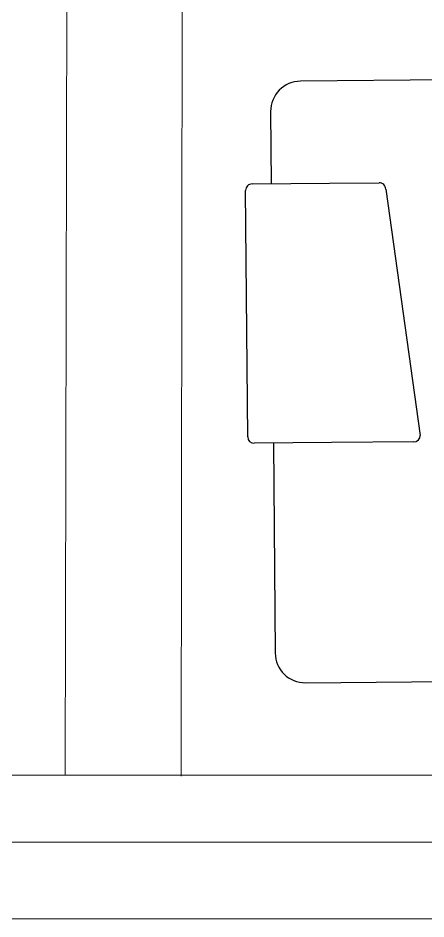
# Model space of a CAD drawing. Header units: inches. Extents: x 164.3 to 247.9, y 15.6 to 56.7.
# Drawn here: x 244.211 to 244.636, y 26.065 to 27.005 of the extents above; entities that cross this region are included whole.
import ezdxf

# ---------------------------------------------------------------- set-up
doc = ezdxf.new("R2010")
doc.units = ezdxf.units.IN
doc.header["$MEASUREMENT"] = 0
doc.layers.get('0').update_dxf_attribs({"lineweight": 0})
doc.layers.add('WALL 1 100', color=250, linetype='Continuous', lineweight=9)
doc.layers.add('провода', color=1, linetype='Continuous', lineweight=5)

msp = doc.modelspace()

# ---------------------------------------------------------------- linework, layer by layer
at = {"color": 7, "linetype": 'ByBlock', "lineweight": -2}
for p, q in [((245.69817, 26.94935), (244.50543, 26.93935)), ((244.47431, 26.9077), (244.47494, 26.83239)), ((244.45495, 26.83222), (244.53569, 26.8329)), ((244.53569, 26.8329), (244.58752, 26.83333)), ((244.4504, 26.56824), (244.44824, 26.8254)), ((244.59434, 26.82662), (244.63034, 26.56975)), ((244.53796, 26.56221), (244.45722, 26.56153)), ((244.47721, 26.5617), (244.47905, 26.34271)), ((244.62363, 26.56293), (244.53796, 26.56221)), ((244.5107, 26.31159), (244.96433, 26.31539))]:
    msp.add_line(p, q, dxfattribs=at)
for centre, radius, start, end in [((244.5057, 26.90796), 0.03139, 90.48066, 180.48066), ((244.58758, 26.82657), 0.00676, 0.41714, 90.54417), ((244.45501, 26.82545), 0.00677, 90.48066, 180.48066), ((244.62357, 26.5697), 0.00677, 270.48066, 0.48066), ((244.45717, 26.5683), 0.00677, 180.48066, 270.48066), ((244.51044, 26.34298), 0.03139, 180.48066, 270.48066)]:
    msp.add_arc(centre, radius, start, end, dxfattribs=at)
at = {"layer": 'WALL 1 100', "color": 0}
for p, q in [((244.26367, 27.73354), (244.25994, 26.21556)), ((244.38306, 27.73354), (244.38086, 26.21411)), ((247.77369, 26.21512), (229.02288, 26.21627)), ((247.92369, 26.06512), (229.02288, 26.06512))]:
    msp.add_line(p, q, dxfattribs=at)
at = {"layer": 'провода', "color": 1}
msp.add_line((234.82329, 26.14696), (247.84706, 26.14467), dxfattribs=at)

doc.saveas('drawing.dxf')
